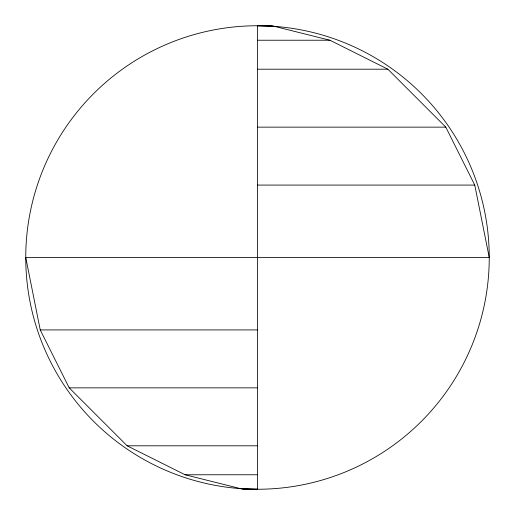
<?xml version="1.0" encoding="UTF-8"?>
<svg xmlns="http://www.w3.org/2000/svg" width="515" height="515" viewBox="0 0 515 515"><rect width="100%" height="100%" fill="white"/><g stroke="black" fill="none" stroke-linecap="round" stroke-linejoin="round"><path stroke-width="0.77" d="M257.5 25.75L271.984 25.75L329.922 40.234L387.859 69.203L445.797 127.141L474.766 185.078L489.25 257.5A231.75 231.75 0 0 1 141.625 458.202A231.75 231.75 0 0 1 141.625 56.798A231.75 231.75 0 0 1 489.25 257.5L25.75 257.5L40.234 329.922L69.203 387.859L127.141 445.797L185.078 474.766L243.016 489.25L257.5 489.25L257.5 25.75L274.476 26.374M257.5 40.234L329.922 40.234M257.5 69.203L387.859 69.203M257.5 127.141L445.797 127.141M257.5 185.078L474.766 185.078M40.234 329.922L257.5 329.922M69.203 387.859L257.5 387.859M127.141 445.797L257.5 445.797M185.078 474.766L257.5 474.766M240.524 488.626L257.5 489.25"/></g></svg>
